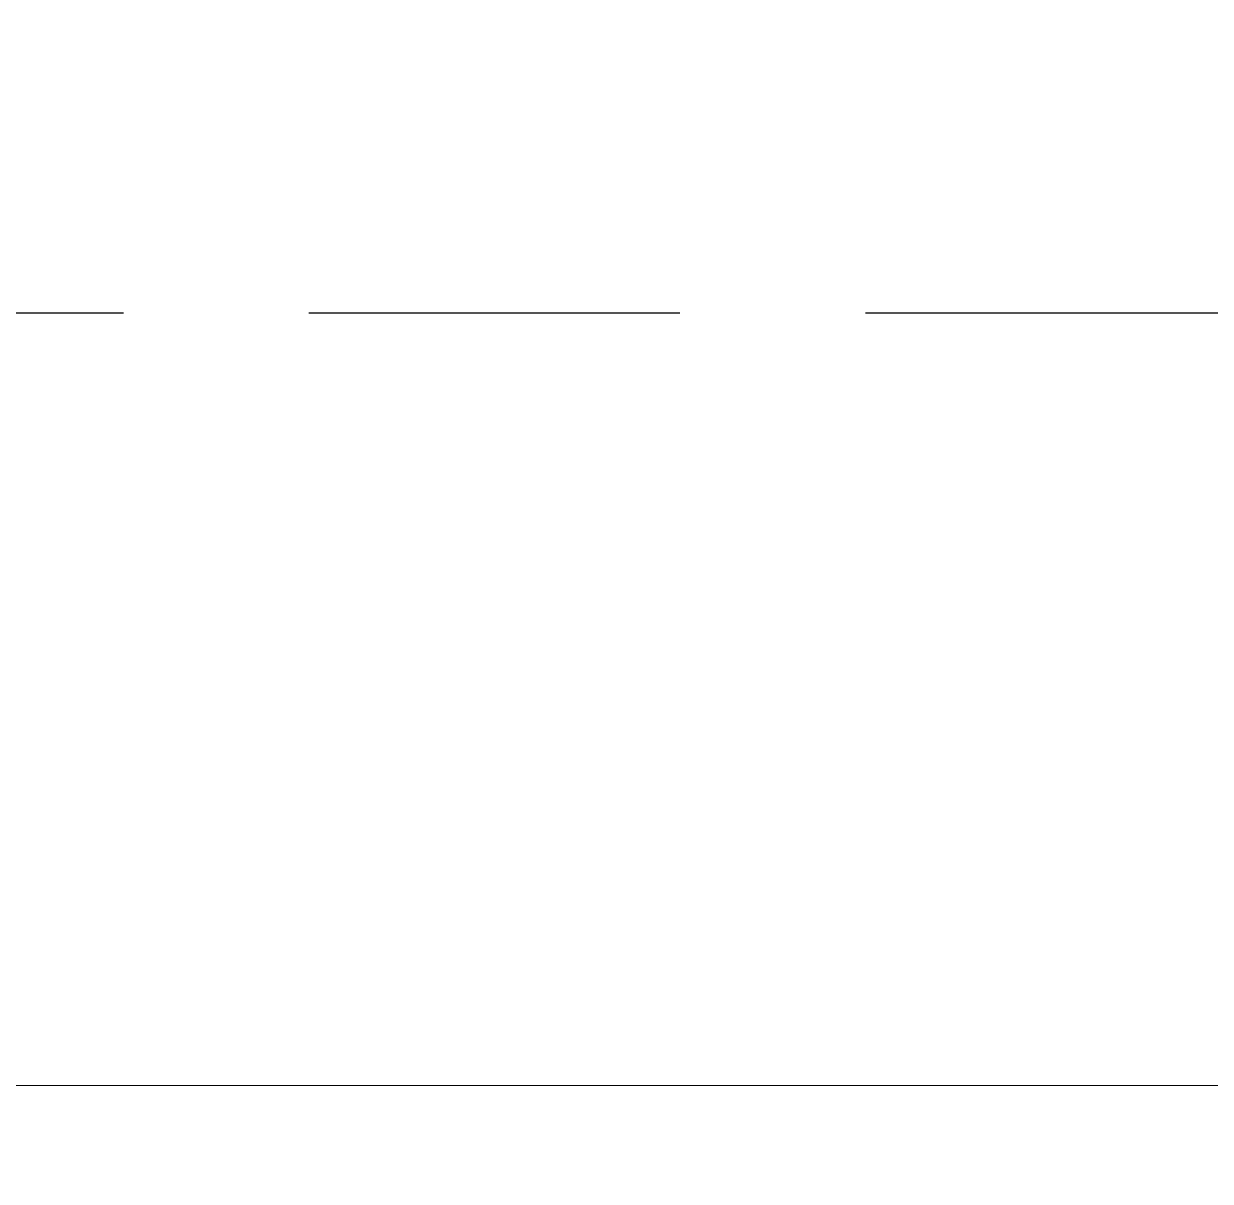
# Model space of a CAD drawing. Header units: inches. Extents: x -12418 to 57169, y -29325 to 19878.
# Drawn here: x 43952 to 44460, y -4351 to -3856 of the extents above; entities that cross this region are included whole.
import ezdxf

# ---------------------------------------------------------------- set-up
doc = ezdxf.new("R2010")
doc.units = ezdxf.units.IN
doc.header["$LTSCALE"] = 25
doc.header["$MEASUREMENT"] = 0
doc.linetypes.add('DASHDOT', pattern=[25.4, 12.7, -6.35, 0, -6.35])
doc.linetypes.add('HIDDEN', pattern=[9.525, 6.35, -3.175])
doc.layers.get('0').update_dxf_attribs({"color": 8})
for name, color, linetype, lineweight in [('00-Ground Floor$0$LOADING', 253, 'Continuous', 5), ('E-LITE-CLNG-CNDT', 6, 'DASHDOT', 35), ('E-POWR-FLOR-CNDT', 6, 'HIDDEN', 25)]:
    doc.layers.add(name, color=color, linetype=linetype, lineweight=lineweight)

# ---------------------------------------------------------------- blocks, each defined once
blk = doc.blocks.new('00-Ground Floor$0$GF21043-P')
at = {"color": 0}
blk.add_line((0.8, 0.75), (-0.8, 0.75), dxfattribs=at)
blk = doc.blocks.new('00-Ground Floor')
at = {"layer": '00-Ground Floor$0$LOADING', "extrusion": (2.24019e-05, 2.34868e-18, 1), "xscale": 1000, "yscale": 1000, "zscale": 1000, "rotation": 180}
blk.add_blockref('00-Ground Floor$0$GF21043-P', (44126.67, -3559.76, 0.96), dxfattribs=at)

msp = doc.modelspace()

# ---------------------------------------------------------------- linework, layer by layer
at = {"layer": 'E-POWR-FLOR-CNDT', "elevation": 0}
msp.add_lwpolyline([(43637.31, -6723.68), (43761.05, -6599.94), (43761.05, -4054.26, -0.414214), (43836.05, -3979.26), (44935.44, -3979.26), (45059.19, -3855.51)], format="xyb", dxfattribs=at)

# ---------------------------------------------------------------- block references
at = {"layer": 'E-LITE-CLNG-CNDT'}
msp.add_blockref('00-Ground Floor', (0, 0), dxfattribs=at)

doc.saveas('drawing.dxf')
